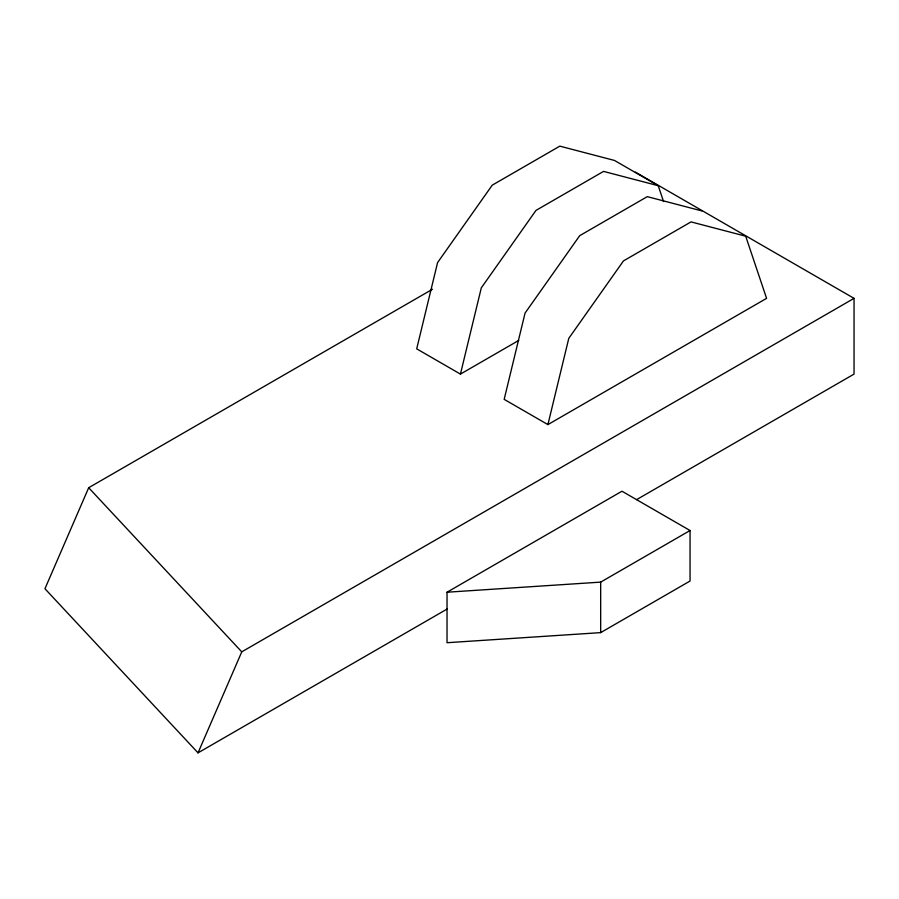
<?xml version="1.0" encoding="UTF-8"?>
<svg xmlns="http://www.w3.org/2000/svg" width="899" height="899" viewBox="0 0 899 899"><rect width="100%" height="100%" fill="white"/><g stroke="black" fill="none" stroke-linecap="round" stroke-linejoin="round"><path stroke-width="1.35" d="M658.225 185.7L614.489 160.449L559.819 146.144L492.247 185.16L437.577 262.587L416.698 348.846L460.434 374.096L481.313 287.837L535.984 210.411L603.555 171.394L658.225 185.7L663.563 201.567M547.907 424.598L568.786 338.339L623.457 260.912L691.028 221.896L745.698 236.201L766.577 298.356L547.907 424.598L504.17 399.347L525.05 313.088L579.72 235.662L647.291 196.645L701.962 210.95M432.486 289.231L88.686 487.73L44.95 588.733L198.027 752.856L447.073 609.072M198.027 752.856L241.764 651.854L854.05 298.356L854.05 374.096L636.593 499.653M460.434 374.096L518.745 340.429M447.028 592.216L621.973 491.214L690.05 530.522L690.05 581.024L600.667 632.626L447.028 642.718L447.028 592.216L600.667 582.125L690.05 530.522M635.379 172.102L854.05 298.356M88.686 487.73L241.764 651.854M600.667 582.125L600.667 632.626"/></g></svg>
